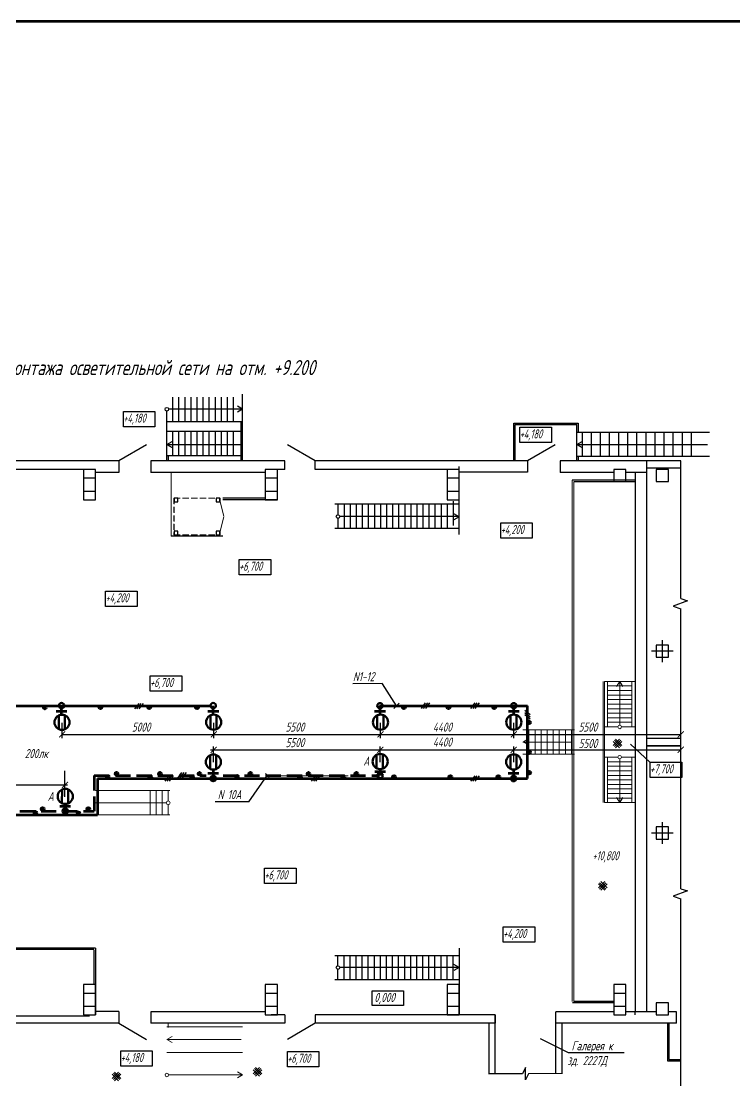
# Model space of a CAD drawing. Header units: inches. Extents: x -2146 to 222, y -883 to 3331.
# Drawn here: x -1244.8 to -1009.4, y 1329.2 to 1680.4 of the extents above; entities that cross this region are included whole.
import ezdxf
from ezdxf.enums import TextEntityAlignment as Align

# ---------------------------------------------------------------- set-up
doc = ezdxf.new("R2010")
doc.units = ezdxf.units.IN
doc.header["$MEASUREMENT"] = 0
for name, pattern in [('AUSGEZOGEN', [0]), ('gost5', [7, 5, -2, 0]), ('HIDDEN', [9.525, 6.35, -3.175])]:
    doc.linetypes.add(name, pattern=pattern)
for name, color, linetype in [('1', 7, 'AUSGEZOGEN'), ('osnovnoy shtamp', 7, 'Continuous'), ('TX', 7, 'Continuous'), ('блок', 7, 'Continuous'), ('НОВЫЙ', 7, 'Continuous'), ('орудован', 7, 'Continuous'), ('текст', 7, 'Continuous')]:
    doc.layers.add(name, color=color, linetype=linetype)
for name, color, linetype, lineweight in [('кабель', 1, 'Continuous', 60), ('лампа', 6, 'Continuous', 50), ('основной', 7, 'Continuous', 30), ('размеры', 82, 'Continuous', 25), ('строит', 7, 'Continuous', 30), ('Строительный', 7, 'Continuous', 25), ('Схема распред. сети', 9, 'Continuous', 25)]:
    doc.layers.add(name, color=color, linetype=linetype, lineweight=lineweight)
doc.styles.add('Simplex', font='simplex.shx', dxfattribs={"width": 0.7, "oblique": 15})
doc.linetypes.add('ограждение1', pattern='A,6.35,-2.54,[133,ltypeshp.shx,S=2.54,R=0,X=-2.54,Y=0],-2.54,25.4', length=36.83)

# ---------------------------------------------------------------- blocks, each defined once
blk = doc.blocks.new('A$C22994256')
at = {"layer": 'TX', "color": 5, "linetype": 'ByBlock'}
for p, q in [((-1.93, 2.68), (-6.65, 0.95)), ((-6.65, 0.95), (-4.08, 0.07)), ((-4.08, 3.42), (-1.93, 2.68))]:
    blk.add_line(p, q, dxfattribs=at)
blk = doc.blocks.new('A$C4ED054CB')
at = {"layer": '1', "color": 3}
for p, q in [((0, 0), (1.2, 0)), ((0, -1.2), (0, 0)), ((1.2, 0), (1.2, -1.2)), ((1.2, -1.2), (0, -1.2))]:
    blk.add_line(p, q, dxfattribs=at)

msp = doc.modelspace()

# ---------------------------------------------------------------- linework, layer by layer
at = {"color": 0, "lineweight": 60}
msp.add_line((-1528.01, 1680.41), (-712.01, 1680.41), dxfattribs=at)
at = {"linetype": 'Continuous'}
msp.add_line((-1125.63, 1461.83), (-1135.35, 1461.8), dxfattribs=at)
for p, q in [((-1121.01, 1454.56), (-1125.65, 1461.81)), ((-1169.74, 1422.85), (-1163.62, 1431.56)), ((-1169.74, 1422.84), (-1180.85, 1422.86))]:
    msp.add_line(p, q)
at = {"lineweight": 60}
for p, q in [((-1231.51, 1451.63), (-1231.51, 1454.54)), ((-1181.43, 1451.63), (-1181.43, 1454.52)), ((-1126.44, 1451.63), (-1126.44, 1454.53)), ((-1082.31, 1451.63), (-1082.31, 1454.54)), ((-1233.27, 1452.75), (-1229.73, 1452.75)), ((-1183.2, 1452.75), (-1179.66, 1452.75)), ((-1128.21, 1452.75), (-1124.67, 1452.75)), ((-1084.08, 1452.75), (-1080.54, 1452.75)), ((-1181.45, 1433.42), (-1181.45, 1430.52)), ((-1126.4, 1433.62), (-1126.4, 1431.56)), ((-1082.37, 1433.42), (-1082.37, 1430.51)), ((-1183.22, 1432.3), (-1179.68, 1432.3)), ((-1128.15, 1432.87), (-1124.61, 1432.87)), ((-1084.14, 1432.3), (-1080.6, 1432.3)), ((-1232.04, 1421.41), (-1228.51, 1421.41)), ((-1230.28, 1422.12), (-1230.28, 1419.8))]:
    msp.add_line(p, q, dxfattribs=at)
at = {"lineweight": 30}
for p, q in [((-1121.89, 1453.67), (-1120.14, 1455.38)), ((-1163.05, 1430.92), (-1164.18, 1432.2))]:
    msp.add_line(p, q, dxfattribs=at)
at = {"color": 6, "lineweight": 50}
for p, q in [((-1232.41, 1451.31), (-1232.42, 1446.86)), ((-1230.4, 1451.38), (-1230.4, 1446.79)), ((-1182.38, 1451.33), (-1182.39, 1446.88)), ((-1180.38, 1451.4), (-1180.38, 1446.81)), ((-1127.34, 1451.32), (-1127.34, 1446.88)), ((-1125.33, 1451.4), (-1125.33, 1446.8)), ((-1083.39, 1451.36), (-1083.39, 1446.92)), ((-1081.38, 1451.44), (-1081.38, 1446.84)), ((-1182.49, 1438.2), (-1182.49, 1433.75)), ((-1180.48, 1438.27), (-1180.48, 1433.68)), ((-1127.58, 1438.35), (-1127.58, 1433.91)), ((-1125.46, 1438.43), (-1125.46, 1433.83)), ((-1083.43, 1438.22), (-1083.43, 1433.77)), ((-1081.42, 1438.29), (-1081.42, 1433.7)), ((-1231.34, 1426.86), (-1231.35, 1422.41)), ((-1229.33, 1426.93), (-1229.33, 1422.34))]:
    msp.add_line(p, q, dxfattribs=at)
at = {"color": 0}
for p, q in [((-1231.28, 1443.79), (-1231.28, 1448.9)), ((-1181.28, 1443.79), (-1181.28, 1448.9)), ((-1126.28, 1443.79), (-1126.28, 1448.9)), ((-1082.28, 1443.79), (-1082.28, 1448.9)), ((-1231.53, 1445.08), (-1076.39, 1445.08)), ((-1182.4, 1445.08), (-1027.26, 1445.08)), ((-1181.34, 1435.97), (-1181.34, 1441.09)), ((-1126.34, 1435.97), (-1126.34, 1441.09)), ((-1082.34, 1435.97), (-1082.34, 1441.09)), ((-1037.38, 1435.87), (-1043.8, 1441.85)), ((-1182.4, 1440), (-1027.26, 1440)), ((-1230.38, 1424.44), (-1230.38, 1433.09)), ((-1402.42, 1428.44), (-1229.48, 1428.44))]:
    msp.add_line(p, q, dxfattribs=at)
at = {"ltscale": 100}
for p, q in [((-1047.39, 1443.55), (-1049.49, 1441.45)), ((-1047.39, 1440.69), (-1049.49, 1442.79)), ((-1047.01, 1443.17), (-1049.11, 1441.07)), ((-1047.01, 1441.07), (-1049.11, 1443.17)), ((-1046.63, 1441.45), (-1048.72, 1443.55)), ((-1046.63, 1442.79), (-1048.72, 1440.69)), ((-1052.28, 1396.52), (-1054.37, 1394.43)), ((-1052.28, 1393.66), (-1054.37, 1395.76)), ((-1051.9, 1396.14), (-1053.99, 1394.04)), ((-1051.9, 1394.04), (-1053.99, 1396.14)), ((-1051.51, 1394.43), (-1053.61, 1396.52)), ((-1051.51, 1395.76), (-1053.61, 1393.66)), ((-1166.14, 1335.2), (-1168.24, 1333.1)), ((-1165.76, 1334.81), (-1167.86, 1332.72)), ((-1165.76, 1332.72), (-1167.86, 1334.81)), ((-1165.38, 1333.1), (-1167.48, 1335.2)), ((-1212.68, 1333.67), (-1214.78, 1331.57)), ((-1212.68, 1330.81), (-1214.78, 1332.91)), ((-1212.3, 1333.29), (-1214.4, 1331.19)), ((-1212.3, 1331.19), (-1214.4, 1333.29)), ((-1211.92, 1331.57), (-1214.02, 1333.67)), ((-1211.92, 1332.91), (-1214.02, 1330.81)), ((-1166.14, 1332.34), (-1168.24, 1334.43)), ((-1165.38, 1334.43), (-1167.48, 1332.34))]:
    msp.add_line(p, q, dxfattribs=at)
at = {"linetype": 'gost5', "lineweight": 60}
for p, q in [((-1220.74, 1431.56), (-1183.78, 1431.56)), ((-1220.74, 1431.56), (-1220.74, 1419.8)), ((-1178.17, 1431.56), (-1126.58, 1431.56)), ((-1287.22, 1419.8), (-1220.74, 1419.8))]:
    msp.add_line(p, q, dxfattribs=at)
at = {"color": 5, "lineweight": 9}
msp.add_line((-1162.51, 1431.46), (-1136.97, 1431.46), dxfattribs=at)
at = {"ltscale": 0.2}
for p, q in [((-1220.34, 1374.56), (-1344.34, 1374.56)), ((-1220.84, 1374.06), (-1344.34, 1374.06))]:
    msp.add_line(p, q, dxfattribs=at)
at = {"ltscale": 3}
msp.add_line((-1220.8, 1374.04), (-1220.8, 1362.54), dxfattribs=at)
at = {"ltscale": 0.3}
msp.add_line((-1220.3, 1374.54), (-1220.3, 1352.54), dxfattribs=at)
at = {"color": 0, "ltscale": 100}
for p, q in [((-1220.3, 1362.54), (-1224.3, 1362.54)), ((-1224.3, 1362.54), (-1224.3, 1352.54)), ((-1224.3, 1359.72), (-1220.3, 1359.72)), ((-1220.3, 1352.54), (-1220.3, 1362.54)), ((-1224.3, 1355.37), (-1220.3, 1355.37)), ((-1224.3, 1352.54), (-1220.3, 1352.54)), ((-1212.6, 1353.64), (-1220.3, 1353.64)), ((-1212.6, 1353.64), (-1212.6, 1349.8)), ((-1164.3, 1353.54), (-1202, 1353.54)), ((-1202, 1353.54), (-1202, 1349.74))]:
    msp.add_line(p, q, dxfattribs=at)
at = {"color": 0, "lineweight": 20}
for p, q in [((-1196.36, 1348.31), (-1196.36, 1349.74)), ((-1171.76, 1348.63), (-1196.76, 1348.63)), ((-1196.76, 1344.36), (-1172.26, 1344.36)), ((-1171.76, 1340.09), (-1196.76, 1340.09))]:
    msp.add_line(p, q, dxfattribs=at)
at = {"color": 0, "lineweight": 20, "ltscale": 100}
msp.add_line((-1171.76, 1332.7), (-1196.16, 1332.7), dxfattribs=at)
at = {"color": 0, "lineweight": 50}
for centre in [(-1231.49, 1454.56), (-1181.46, 1454.56), (-1126.44, 1454.55), (-1082.31, 1454.55), (-1181.46, 1430.54), (-1126.43, 1431.53), (-1082.37, 1430.51), (-1230.28, 1419.8)]:
    msp.add_circle(centre, 0.891, dxfattribs=at)
at = {"layer": 'osnovnoy shtamp', "color": 0}
for q in [(-1173.49, 1553.39), (-1173.49, 1551.39)]:
    msp.add_line((-1171.76, 1552.39), q, dxfattribs=at)
at = {"layer": 'osnovnoy shtamp', "color": 0, "lineweight": 20}
for p, q in [((-1196.76, 1344.36), (-1195.03, 1345.36)), ((-1196.76, 1344.36), (-1195.03, 1343.36)), ((-1171.76, 1332.7), (-1173.49, 1333.7)), ((-1171.76, 1332.7), (-1173.49, 1331.7))]:
    msp.add_line(p, q, dxfattribs=at)
at = {"layer": 'osnovnoy shtamp', "color": 0}
msp.add_circle((-1196.76, 1552.39), 0.6, dxfattribs=at)
at = {"layer": 'osnovnoy shtamp', "color": 0, "lineweight": 20}
msp.add_circle((-1196.76, 1332.7), 0.6, dxfattribs=at)
at = {"layer": 'блок', "color": 0, "lineweight": 30}
for p, q in [((-1206.04, 1455.31), (-1207.43, 1453.49)), ((-1205.34, 1455.31), (-1206.73, 1453.49)), ((-1204.6, 1455.31), (-1205.99, 1453.49)), ((-1111.52, 1455.47), (-1112.91, 1453.65)), ((-1110.82, 1455.47), (-1112.21, 1453.65)), ((-1110.08, 1455.47), (-1111.47, 1453.65)), ((-1095.16, 1455.47), (-1096.55, 1453.65)), ((-1094.46, 1455.47), (-1095.85, 1453.65)), ((-1093.72, 1455.47), (-1095.11, 1453.65)), ((-1078.7, 1451.62), (-1076.88, 1450.23)), ((-1078.67, 1453.04), (-1076.86, 1451.65)), ((-1078.67, 1452.31), (-1076.86, 1450.92)), ((-1196.06, 1431.48), (-1197.45, 1429.67)), ((-1195.35, 1431.48), (-1196.74, 1429.67)), ((-1194.62, 1431.48), (-1196.01, 1429.67)), ((-1191.88, 1432.5), (-1193.27, 1430.69)), ((-1191.17, 1432.5), (-1192.56, 1430.69)), ((-1190.43, 1432.5), (-1191.82, 1430.69)), ((-1147.72, 1431.49), (-1149.11, 1429.67)), ((-1147.01, 1431.49), (-1148.4, 1429.67)), ((-1146.28, 1431.49), (-1147.67, 1429.67)), ((-1095.2, 1431.45), (-1096.59, 1429.64)), ((-1094.5, 1431.45), (-1095.88, 1429.64)), ((-1093.76, 1431.45), (-1095.15, 1429.64))]:
    msp.add_line(p, q, dxfattribs=at)
at = {"layer": 'кабель', "color": 0, "ltscale": 0.2}
for p, q in [((-1284.21, 1454.54), (-1182.25, 1454.54)), ((-1126.61, 1454.54), (-1077.8, 1454.54)), ((-1219.65, 1430.51), (-1077.77, 1430.51)), ((-1401.38, 1418.55), (-1219.65, 1418.55))]:
    msp.add_line(p, q, dxfattribs=at)
at = {"layer": 'кабель', "color": 0}
for p, q in [((-1077.8, 1430.51), (-1077.8, 1454.54)), ((-1219.65, 1430.51), (-1219.65, 1418.55))]:
    msp.add_line(p, q, dxfattribs=at)
at = {"layer": 'кабель', "color": 1}
for centre in [(-1237.02, 1453.94), (-1218.65, 1454.03), (-1202.58, 1454.03), (-1186.8, 1454.03), (-1118.56, 1454.03), (-1103.84, 1454.03), (-1088.77, 1454.03), (-1077.26, 1449.03), (-1077.26, 1439.17), (-1216.21, 1431.07), (-1213.34, 1432.11), (-1202.24, 1431.04), (-1199, 1432.09), (-1188.42, 1431.07), (-1186, 1432.09), (-1173.54, 1431.08), (-1169.22, 1432.09), (-1152.84, 1431.07), (-1150.04, 1432.09), (-1138.56, 1431.07), (-1134.27, 1432.09), (-1121.81, 1431.07), (-1103.23, 1431.07), (-1087.42, 1431.07), (-1077.21, 1432.45), (-1240.09, 1419.21), (-1237.73, 1420.49), (-1225.88, 1419.08), (-1222.67, 1420.45)]:
    msp.add_circle(centre, 0.5, dxfattribs=at)
at = {"layer": 'лампа', "color": 6}
for centre in [(-1231.34, 1449.08), (-1181.31, 1449.1), (-1126.26, 1449.1), (-1082.31, 1449.14), (-1181.41, 1435.97), (-1126.39, 1436.13), (-1082.35, 1436), (-1230.27, 1424.63)]:
    msp.add_circle(centre, 2.5, dxfattribs=at)
at = {"layer": 'НОВЫЙ', "color": 0}
for points in [[(-1211.1, 1551.65), (-1200.67, 1551.65), (-1200.67, 1546.6), (-1211.1, 1546.6)], [(-1080.31, 1546.43), (-1069.89, 1546.43), (-1069.89, 1541.38), (-1080.31, 1541.38)], [(-1086.61, 1514.87), (-1076.19, 1514.87), (-1076.19, 1509.81), (-1086.61, 1509.81)], [(-1172.88, 1502.76), (-1162.45, 1502.76), (-1162.45, 1497.71), (-1172.88, 1497.71)], [(-1216.98, 1492.35), (-1206.55, 1492.35), (-1206.55, 1487.3), (-1216.98, 1487.3)], [(-1202.26, 1464.39), (-1191.84, 1464.39), (-1191.84, 1459.34), (-1202.26, 1459.34)], [(-1037.34, 1435.91), (-1026.92, 1435.91), (-1026.92, 1430.85), (-1037.34, 1430.85)], [(-1164.53, 1400.92), (-1154.11, 1400.92), (-1154.11, 1395.87), (-1164.53, 1395.87)], [(-1085.77, 1381.58), (-1075.35, 1381.58), (-1075.35, 1376.52), (-1085.77, 1376.52)], [(-1129.03, 1360.47), (-1118.73, 1360.47), (-1118.73, 1355.64), (-1129.03, 1355.64)], [(-1211.97, 1340.66), (-1201.55, 1340.66), (-1201.55, 1335.61), (-1211.97, 1335.61)], [(-1157, 1340.39), (-1146.57, 1340.39), (-1146.57, 1335.34), (-1157, 1335.34)]]:
    msp.add_lwpolyline(points, close=True, dxfattribs=at)
at = {"layer": 'основной', "color": 0, "lineweight": 25, "ltscale": 100}
for p, q in [((-1171.76, 1552.39), (-1196.16, 1552.39)), ((-1140.3, 1364.04), (-1140.3, 1367.53)), ((-1160.3, 1362.54), (-1164.3, 1362.54)), ((-1164.3, 1359.72), (-1160.3, 1359.72)), ((-1100.3, 1352.54), (-1100.3, 1362.54)), ((-1045.3, 1362.54), (-1049.3, 1362.54)), ((-1049.3, 1362.54), (-1049.3, 1352.54)), ((-1049.3, 1359.72), (-1045.3, 1359.72)), ((-1045.3, 1352.54), (-1045.3, 1362.54)), ((-1035.3, 1356.54), (-1035.3, 1352.54)), ((-1147.8, 1352.54), (-1147.8, 1349.74)), ((-1049.3, 1355.37), (-1045.3, 1355.37)), ((-1049.3, 1352.54), (-1045.3, 1352.54)), ((-1042.3, 1352.54), (-1042.3, 1353.54)), ((-1212.6, 1349.74), (-1382.05, 1349.74)), ((-1222.3, 1352.14), (-1342.3, 1352.14))]:
    msp.add_line(p, q, dxfattribs=at)
at = {"layer": 'размеры', "color": 0}
for p, q in [((-1203.42, 1540.64), (-1212.59, 1535.34)), ((-1212.6, 1349.74), (-1203.42, 1344.44)), ((-1147.8, 1349.74), (-1156.98, 1344.44))]:
    msp.add_line(p, q, dxfattribs=at)
at = {"layer": 'размеры', "color": 0, "const_width": 0.3}
for points in [[(-1232.28, 1444.1), (-1230.28, 1446.1)], [(-1230.28, 1446.1), (-1232.28, 1444.1)], [(-1182.28, 1444.1), (-1180.28, 1446.1)], [(-1180.28, 1446.1), (-1182.28, 1444.1)], [(-1127.28, 1444.1), (-1125.28, 1446.1)], [(-1125.28, 1446.1), (-1127.28, 1444.1)], [(-1083.28, 1444.1), (-1081.28, 1446.1)], [(-1081.28, 1446.1), (-1083.28, 1444.1)], [(-1028.22, 1444.08), (-1026.22, 1446.08)], [(-1026.22, 1446.08), (-1028.22, 1444.08)], [(-1182.34, 1439.01), (-1180.34, 1441.01)], [(-1180.34, 1441.01), (-1182.34, 1439.01)], [(-1127.34, 1439.01), (-1125.34, 1441.01)], [(-1125.34, 1441.01), (-1127.34, 1439.01)], [(-1083.34, 1439.01), (-1081.34, 1441.01)], [(-1081.34, 1441.01), (-1083.34, 1439.01)], [(-1028.22, 1439), (-1026.22, 1441)], [(-1026.22, 1441), (-1028.22, 1439)], [(-1231.35, 1427.45), (-1229.35, 1429.45)], [(-1229.35, 1429.45), (-1231.35, 1427.45)]]:
    msp.add_lwpolyline(points, dxfattribs=at)
at = {"layer": 'Строительный', "color": 0, "lineweight": -2, "ltscale": 0.3}
for p, q in [((-1194.76, 1548.32), (-1194.76, 1556.32)), ((-1192.76, 1548.32), (-1192.76, 1556.32)), ((-1190.76, 1548.32), (-1190.76, 1556.32)), ((-1188.76, 1548.32), (-1188.76, 1556.32)), ((-1186.76, 1548.32), (-1186.76, 1556.32)), ((-1184.76, 1548.32), (-1184.76, 1556.32)), ((-1182.76, 1548.32), (-1182.76, 1556.32)), ((-1180.76, 1548.32), (-1180.76, 1556.32)), ((-1178.76, 1548.32), (-1178.76, 1556.32)), ((-1176.76, 1548.32), (-1176.76, 1556.32)), ((-1174.76, 1548.32), (-1174.76, 1556.32)), ((-1171.76, 1535.34), (-1171.76, 1557.32)), ((-1196.76, 1535.34), (-1196.76, 1551.79)), ((-1196.76, 1548.32), (-1171.76, 1548.32)), ((-1171.76, 1545), (-1196.76, 1545)), ((-1194.76, 1537), (-1194.76, 1545)), ((-1192.76, 1537), (-1192.76, 1545)), ((-1190.76, 1537), (-1190.76, 1545)), ((-1188.76, 1537), (-1188.76, 1545)), ((-1186.76, 1537), (-1186.76, 1545)), ((-1184.76, 1537), (-1184.76, 1545)), ((-1182.76, 1537), (-1182.76, 1545)), ((-1180.76, 1537), (-1180.76, 1545)), ((-1178.76, 1537), (-1178.76, 1545)), ((-1176.76, 1537), (-1176.76, 1545)), ((-1174.76, 1537), (-1174.76, 1545)), ((-1171.78, 1537), (-1196.78, 1537)), ((-1100.3, 1511.04), (-1100.3, 1533.54)), ((-1042.37, 1528.48), (-1062.47, 1528.48)), ((-1160.3, 1522.54), (-1178.3, 1522.54)), ((-1160.3, 1522.54), (-1178.3, 1522.54)), ((-1178.3, 1510.51), (-1195.3, 1510.51)), ((-1178.8, 1510.51), (-1195.3, 1510.51)), ((-1049.3, 1356.98), (-1062.47, 1356.98))]:
    msp.add_line(p, q, dxfattribs=at)
at = {"layer": 'Строительный', "color": 0, "linetype": 'ограждение1', "ltscale": 3}
for p, q in [((-1172.26, 1535.34), (-1172.26, 1548.32)), ((-1082.29, 1535.37), (-1082.29, 1547.75)), ((-1082.29, 1547.75), (-1061.09, 1547.75)), ((-1061.09, 1547.75), (-1061.09, 1544.71)), ((-1042.37, 1528.98), (-1063.07, 1528.98)), ((-1164.3, 1523.04), (-1178.3, 1523.04)), ((-1049.3, 1356.48), (-1062.97, 1356.48)), ((-1031.55, 1349.74), (-1031.55, 1337.37)), ((-1031.55, 1337.37), (-1027.2, 1337.37))]:
    msp.add_line(p, q, dxfattribs=at)
at = {"layer": 'Строительный', "color": 0}
for p, q in [((-1081.89, 1547.35), (-1061.49, 1547.35)), ((-1081.89, 1535.37), (-1081.89, 1547.35)), ((-1061.49, 1535.34), (-1061.49, 1547.35)), ((-1017.79, 1544.71), (-1061.49, 1544.71)), ((-1059.79, 1544.71), (-1059.79, 1536.81)), ((-1056.79, 1544.71), (-1056.79, 1536.81)), ((-1053.79, 1544.71), (-1053.79, 1536.81)), ((-1050.79, 1544.71), (-1050.79, 1536.81)), ((-1047.79, 1544.71), (-1047.79, 1536.81)), ((-1044.79, 1544.71), (-1044.79, 1536.81)), ((-1041.79, 1544.71), (-1041.79, 1536.81)), ((-1038.79, 1544.71), (-1038.79, 1536.81)), ((-1035.79, 1544.71), (-1035.79, 1536.81)), ((-1032.79, 1544.71), (-1032.79, 1536.81)), ((-1029.79, 1544.71), (-1029.79, 1536.81)), ((-1026.79, 1544.71), (-1026.79, 1536.81)), ((-1023.79, 1544.71), (-1023.79, 1536.81)), ((-1196.76, 1540.73), (-1195.03, 1541.73)), ((-1196.76, 1540.73), (-1172.26, 1540.73)), ((-1196.76, 1540.73), (-1195.03, 1539.73)), ((-1147.8, 1535.34), (-1156.98, 1540.64)), ((-1068.61, 1540.64), (-1077.79, 1535.34)), ((-1061.49, 1540.74), (-1059.76, 1541.74)), ((-1061.49, 1540.74), (-1059.76, 1539.74)), ((-1212.59, 1535.36), (-1342.3, 1535.34)), ((-1212.59, 1535.36), (-1212.59, 1531.56)), ((-1157.8, 1535.36), (-1201.99, 1535.36)), ((-1201.99, 1535.36), (-1201.99, 1531.56)), ((-1196.36, 1536.78), (-1196.36, 1535.34)), ((-1077.79, 1535.37), (-1147.8, 1535.36)), ((-1077.79, 1535.37), (-1077.79, 1531.57)), ((-1067, 1535.34), (-1067, 1531.54)), ((-1017.79, 1536.81), (-1061.49, 1536.81)), ((-1061.09, 1536.81), (-1061.09, 1535.34)), ((-1027.2, 1489.89), (-1027.2, 1535.34)), ((-1220.3, 1532.54), (-1224.3, 1532.54)), ((-1224.3, 1532.54), (-1224.3, 1522.54)), ((-1220.3, 1522.54), (-1220.3, 1532.54)), ((-1212.59, 1531.56), (-1220.3, 1531.56)), ((-1164.3, 1531.56), (-1201.99, 1531.56)), ((-1160.3, 1532.54), (-1164.3, 1532.54)), ((-1164.3, 1532.54), (-1164.3, 1522.54)), ((-1157.8, 1532.54), (-1162.3, 1532.54)), ((-1160.3, 1522.54), (-1160.3, 1532.54)), ((-1100.3, 1532.54), (-1147.8, 1532.54)), ((-1100.3, 1532.54), (-1104.3, 1532.54)), ((-1104.3, 1532.54), (-1104.3, 1522.54)), ((-1100.3, 1532.54), (-1104.3, 1532.54)), ((-1100.3, 1522.54), (-1100.3, 1532.54)), ((-1077.79, 1531.57), (-1100.3, 1531.57)), ((-1045.3, 1532.54), (-1049.3, 1532.54)), ((-1049.3, 1532.54), (-1049.3, 1528.48)), ((-1045.3, 1528.48), (-1045.3, 1532.54)), ((-1031.3, 1532.54), (-1035.3, 1532.54)), ((-1035.3, 1532.54), (-1035.3, 1528.54)), ((-1031.3, 1528.54), (-1031.3, 1532.54)), ((-1224.3, 1529.72), (-1220.3, 1529.72)), ((-1164.3, 1529.72), (-1160.3, 1529.72)), ((-1104.3, 1529.72), (-1100.3, 1529.72)), ((-1035.3, 1528.54), (-1031.3, 1528.54)), ((-1224.3, 1525.37), (-1220.3, 1525.37)), ((-1164.3, 1525.37), (-1160.3, 1525.37)), ((-1104.3, 1525.37), (-1100.3, 1525.37)), ((-1224.3, 1522.54), (-1220.3, 1522.54)), ((-1164.3, 1522.54), (-1160.3, 1522.54)), ((-1104.3, 1522.54), (-1100.3, 1522.54)), ((-1100.36, 1516.91), (-1102.09, 1517.91)), ((-1100.36, 1516.91), (-1102.09, 1515.91)), ((-1027.2, 1394.15), (-1027.2, 1486.55)), ((-1033.28, 1468.96), (-1033.28, 1476.13)), ((-1029.69, 1472.54), (-1036.86, 1472.54)), ((-1033.28, 1408.96), (-1033.28, 1416.13)), ((-1029.69, 1412.54), (-1036.86, 1412.54)), ((-1027.2, 1329.15), (-1027.2, 1390.8)), ((-1100.3, 1368.13), (-1102.03, 1369.13)), ((-1100.3, 1368.13), (-1102.03, 1367.13)), ((-1031.15, 1349.74), (-1031.15, 1337.77)), ((-1064.31, 1340.02), (-1073.48, 1344.62)), ((-1045.87, 1340.01), (-1064.31, 1340.02)), ((-1031.15, 1337.77), (-1027.2, 1337.77))]:
    msp.add_line(p, q, dxfattribs=at)
at = {"layer": 'Строительный', "color": 0, "ltscale": 100}
for p, q in [((-1061.49, 1540.74), (-1018.39, 1540.74)), ((-1157.8, 1532.54), (-1157.8, 1535.36)), ((-1147.8, 1532.54), (-1147.8, 1535.36)), ((-1027.2, 1535.34), (-1067, 1535.34)), ((-1038.4, 1353.54), (-1038.4, 1535.34)), ((-1049.3, 1531.54), (-1067, 1531.54)), ((-1038.3, 1531.54), (-1045.3, 1531.54)), ((-1042.2, 1353.54), (-1042.2, 1531.54)), ((-1027.2, 1532.94), (-1038.3, 1532.94)), ((-1100.3, 1521.04), (-1141.3, 1521.04)), ((-1140.3, 1521.04), (-1140.3, 1517.56)), ((-1138.3, 1521.04), (-1138.3, 1513.04)), ((-1136.3, 1521.04), (-1136.3, 1513.04)), ((-1134.3, 1521.04), (-1134.3, 1513.04)), ((-1132.3, 1521.04), (-1132.3, 1513.04)), ((-1130.3, 1521.04), (-1130.3, 1513.04)), ((-1128.3, 1521.04), (-1128.3, 1513.04)), ((-1126.3, 1521.04), (-1126.3, 1513.04)), ((-1124.3, 1521.04), (-1124.3, 1513.04)), ((-1122.3, 1521.04), (-1122.3, 1513.04)), ((-1120.3, 1521.04), (-1120.3, 1513.04)), ((-1118.3, 1521.04), (-1118.3, 1513.04)), ((-1116.3, 1521.04), (-1116.3, 1513.04)), ((-1114.3, 1521.04), (-1114.3, 1513.04)), ((-1112.3, 1521.04), (-1112.3, 1513.04)), ((-1110.3, 1521.04), (-1110.3, 1513.04)), ((-1108.3, 1521.04), (-1108.3, 1513.04)), ((-1106.3, 1521.04), (-1106.3, 1513.04)), ((-1104.3, 1521.04), (-1104.3, 1513.04)), ((-1102.3, 1522.04), (-1102.3, 1514.04)), ((-1140.3, 1516.36), (-1140.3, 1513.04)), ((-1100.3, 1516.96), (-1139.7, 1516.96)), ((-1100.3, 1513.04), (-1141.3, 1513.04)), ((-1031.3, 1474.54), (-1035.3, 1474.54)), ((-1035.3, 1474.54), (-1035.3, 1470.54)), ((-1031.3, 1470.54), (-1031.3, 1474.54)), ((-1035.3, 1470.54), (-1031.3, 1470.54)), ((-1038.4, 1443.79), (-1027.2, 1443.79)), ((-1027.2, 1441.29), (-1038.4, 1441.29)), ((-1038.3, 1441.29), (-1027.2, 1441.29)), ((-1031.3, 1414.54), (-1035.3, 1414.54)), ((-1035.3, 1414.54), (-1035.3, 1410.54)), ((-1031.3, 1410.54), (-1031.3, 1414.54)), ((-1035.3, 1410.54), (-1031.3, 1410.54)), ((-1100.3, 1372.04), (-1141.3, 1372.04)), ((-1140.3, 1368.73), (-1140.3, 1372.04)), ((-1138.3, 1364.04), (-1138.3, 1372.04)), ((-1136.3, 1364.04), (-1136.3, 1372.04)), ((-1134.3, 1364.04), (-1134.3, 1372.04)), ((-1132.3, 1364.04), (-1132.3, 1372.04)), ((-1130.3, 1364.04), (-1130.3, 1372.04)), ((-1128.3, 1364.04), (-1128.3, 1372.04)), ((-1126.3, 1364.04), (-1126.3, 1372.04)), ((-1124.3, 1364.04), (-1124.3, 1372.04)), ((-1122.3, 1364.04), (-1122.3, 1372.04)), ((-1120.3, 1364.04), (-1120.3, 1372.04)), ((-1118.3, 1364.04), (-1118.3, 1372.04)), ((-1116.3, 1364.04), (-1116.3, 1372.04)), ((-1114.3, 1364.04), (-1114.3, 1372.04)), ((-1112.3, 1364.04), (-1112.3, 1372.04)), ((-1110.3, 1364.04), (-1110.3, 1372.04)), ((-1108.3, 1364.04), (-1108.3, 1372.04)), ((-1106.3, 1364.04), (-1106.3, 1372.04)), ((-1104.3, 1364.04), (-1104.3, 1372.04)), ((-1102.3, 1364.04), (-1102.3, 1372.04)), ((-1100.3, 1368.13), (-1139.7, 1368.13)), ((-1100.3, 1364.04), (-1141.3, 1364.04)), ((-1164.3, 1362.54), (-1164.3, 1352.54)), ((-1160.3, 1352.54), (-1160.3, 1362.54)), ((-1100.3, 1362.54), (-1104.3, 1362.54)), ((-1104.3, 1362.54), (-1104.3, 1352.54)), ((-1104.3, 1359.72), (-1100.3, 1359.72)), ((-1031.3, 1356.54), (-1035.3, 1356.54)), ((-1031.3, 1352.54), (-1031.3, 1356.54)), ((-1164.3, 1355.37), (-1160.3, 1355.37)), ((-1164.3, 1352.54), (-1160.3, 1352.54)), ((-1160.3, 1352.54), (-1162.3, 1352.54)), ((-1157.8, 1352.54), (-1160.3, 1352.54)), ((-1157.8, 1352.54), (-1157.8, 1349.74)), ((-1088.5, 1352.54), (-1147.8, 1352.54)), ((-1104.3, 1355.37), (-1100.3, 1355.37)), ((-1104.3, 1352.54), (-1100.3, 1352.54)), ((-1088.5, 1352.54), (-1088.5, 1349.74)), ((-1088.5, 1333.08), (-1088.5, 1352.54)), ((-1049.3, 1353.54), (-1068.45, 1353.54)), ((-1068.45, 1333.15), (-1068.45, 1353.54)), ((-1035.3, 1353.54), (-1045.3, 1353.54)), ((-1035.3, 1352.54), (-1031.3, 1352.54)), ((-1028.6, 1353.54), (-1031.3, 1353.54)), ((-1028.6, 1349.74), (-1028.6, 1353.54)), ((-1157.8, 1349.74), (-1202, 1349.74)), ((-1088.5, 1349.74), (-1147.8, 1349.74)), ((-1090.5, 1349.74), (-1090.5, 1333.07)), ((-1028.6, 1349.74), (-1068.44, 1349.74)), ((-1066.44, 1349.74), (-1068.44, 1349.74)), ((-1066.44, 1349.74), (-1066.44, 1333.07)), ((-1078.45, 1335.12), (-1079.44, 1333.11)), ((-1078.43, 1331.12), (-1078.45, 1335.12)), ((-1079.44, 1333.11), (-1090.62, 1333.07)), ((-1077.44, 1333.12), (-1078.43, 1331.12)), ((-1066.62, 1333.15), (-1077.44, 1333.12))]:
    msp.add_line(p, q, dxfattribs=at)
at = {"layer": 'Строительный', "color": 0, "lineweight": 25}
msp.add_line((-1220.3, 1532.54), (-1342.3, 1532.54), dxfattribs=at)
at = {"layer": 'Строительный', "color": 0, "lineweight": 15, "ltscale": 0.3}
for p, q in [((-1195.3, 1510.54), (-1195.3, 1531.54)), ((-1063.07, 1528.98), (-1063.07, 1356.98)), ((-1062.47, 1528.48), (-1062.47, 1356.98))]:
    msp.add_line(p, q, dxfattribs=at)
at = {"layer": 'Строительный', "color": 0, "linetype": 'HIDDEN', "lineweight": 9, "ltscale": 0.3}
for p, q in [((-1194.4, 1523.09), (-1179.2, 1523.09)), ((-1194.4, 1523.09), (-1194.4, 1510.89)), ((-1194.4, 1523.09), (-1179.2, 1523.09)), ((-1194.4, 1523.09), (-1194.4, 1510.89)), ((-1194.3, 1522.99), (-1179.3, 1522.99)), ((-1194.3, 1522.99), (-1194.3, 1510.99)), ((-1194.3, 1522.99), (-1179.3, 1522.99)), ((-1194.3, 1522.99), (-1194.3, 1510.99)), ((-1179.3, 1522.99), (-1179.3, 1521.79)), ((-1179.3, 1522.99), (-1179.3, 1521.79)), ((-1179.2, 1523.09), (-1179.2, 1521.79)), ((-1179.2, 1523.09), (-1179.2, 1521.79)), ((-1194.4, 1510.89), (-1179.2, 1510.89)), ((-1194.4, 1510.89), (-1179.2, 1510.89)), ((-1194.3, 1510.99), (-1179.3, 1510.99)), ((-1194.3, 1510.99), (-1179.3, 1510.99)), ((-1179.3, 1512.19), (-1179.3, 1510.99)), ((-1179.3, 1512.19), (-1179.3, 1510.99)), ((-1179.2, 1512.19), (-1179.2, 1510.89)), ((-1179.2, 1512.19), (-1179.2, 1510.89))]:
    msp.add_line(p, q, dxfattribs=at)
at = {"layer": 'Строительный', "color": 0, "lineweight": 9}
for p, q in [((-1179.3, 1521.79), (-1179.2, 1521.79)), ((-1179.3, 1521.79), (-1179.2, 1521.79)), ((-1179.2, 1521.78), (-1177.95, 1517.15)), ((-1179.2, 1521.78), (-1177.95, 1517.15)), ((-1179.2, 1512.19), (-1177.95, 1516.83)), ((-1179.2, 1512.19), (-1177.95, 1516.83)), ((-1179.3, 1512.19), (-1179.2, 1512.19)), ((-1179.3, 1512.19), (-1179.2, 1512.19))]:
    msp.add_line(p, q, dxfattribs=at)
at = {"layer": 'Строительный', "color": 0, "linetype": 'ограждение1', "lineweight": 20, "ltscale": 3}
msp.add_line((-1052.87, 1422.57), (-1052.87, 1462.57), dxfattribs=at)
at = {"layer": 'Строительный', "color": 0, "lineweight": 20, "ltscale": 0.3}
for p, q in [((-1052.37, 1422.57), (-1052.37, 1462.57)), ((-1052.37, 1462.57), (-1042.37, 1462.57)), ((-1051.37, 1447.57), (-1051.37, 1462.57)), ((-1047.37, 1462.57), (-1048.37, 1460.84)), ((-1047.37, 1448.17), (-1047.37, 1462.57)), ((-1047.37, 1462.57), (-1046.37, 1460.84)), ((-1043.37, 1447.57), (-1043.37, 1462.57)), ((-1051.37, 1461.07), (-1043.37, 1461.07)), ((-1051.37, 1459.57), (-1043.37, 1459.57)), ((-1051.37, 1458.07), (-1043.37, 1458.07)), ((-1051.37, 1456.57), (-1043.37, 1456.57)), ((-1051.37, 1455.07), (-1043.37, 1455.07)), ((-1051.37, 1453.57), (-1043.37, 1453.57)), ((-1051.37, 1452.07), (-1043.37, 1452.07)), ((-1052.37, 1447.57), (-1047.97, 1447.57)), ((-1051.37, 1450.57), (-1043.37, 1450.57)), ((-1051.37, 1449.07), (-1043.37, 1449.07)), ((-1046.77, 1447.57), (-1042.37, 1447.57)), ((-1079.3, 1446.54), (-1062.3, 1446.54)), ((-1077.3, 1438.54), (-1077.3, 1446.54)), ((-1075.3, 1438.54), (-1075.3, 1446.54)), ((-1073.3, 1438.54), (-1073.3, 1446.54)), ((-1071.3, 1438.54), (-1071.3, 1446.54)), ((-1069.3, 1438.54), (-1069.3, 1446.54)), ((-1067.3, 1438.54), (-1067.3, 1446.54)), ((-1065.3, 1438.54), (-1065.3, 1446.54)), ((-1063.3, 1438.54), (-1063.3, 1446.54)), ((-1063.3, 1442.54), (-1079.3, 1442.54)), ((-1079.15, 1442.63), (-1077.42, 1443.63)), ((-1079.15, 1442.63), (-1077.42, 1441.63)), ((-1079.3, 1438.54), (-1062.3, 1438.54)), ((-1052.37, 1437.57), (-1047.97, 1437.57)), ((-1052.37, 1437.57), (-1047.97, 1437.57)), ((-1051.37, 1422.57), (-1051.37, 1437.57)), ((-1051.37, 1437.57), (-1051.37, 1422.57)), ((-1047.37, 1436.97), (-1047.37, 1422.57)), ((-1046.77, 1437.57), (-1042.37, 1437.57)), ((-1046.77, 1437.57), (-1042.37, 1437.57)), ((-1043.37, 1422.57), (-1043.37, 1437.57)), ((-1043.37, 1437.57), (-1043.37, 1422.57)), ((-1051.37, 1436.07), (-1043.37, 1436.07)), ((-1051.37, 1434.57), (-1043.37, 1434.57)), ((-1051.37, 1433.07), (-1043.37, 1433.07)), ((-1051.37, 1431.57), (-1043.37, 1431.57)), ((-1051.37, 1430.07), (-1043.37, 1430.07)), ((-1220.3, 1426.54), (-1195.8, 1426.54)), ((-1212.11, 1426.54), (-1195.8, 1426.54)), ((-1202.3, 1418.54), (-1202.3, 1426.54)), ((-1202.3, 1418.54), (-1202.3, 1426.54)), ((-1200.3, 1418.54), (-1200.3, 1426.54)), ((-1200.3, 1418.54), (-1200.3, 1426.54)), ((-1198.3, 1418.54), (-1198.3, 1426.54)), ((-1198.3, 1418.54), (-1198.3, 1426.54)), ((-1196.3, 1423.14), (-1196.3, 1426.54)), ((-1196.3, 1423.14), (-1196.3, 1426.54)), ((-1051.37, 1428.57), (-1043.37, 1428.57)), ((-1051.37, 1427.07), (-1043.37, 1427.07)), ((-1051.37, 1425.57), (-1043.37, 1425.57)), ((-1051.37, 1424.07), (-1043.37, 1424.07)), ((-1047.37, 1422.57), (-1048.37, 1424.31)), ((-1047.37, 1422.57), (-1046.37, 1424.31)), ((-1196.9, 1422.54), (-1220.3, 1422.54)), ((-1196.9, 1422.54), (-1208.3, 1422.54)), ((-1196.3, 1418.54), (-1196.3, 1421.94)), ((-1196.3, 1418.54), (-1196.3, 1421.94)), ((-1052.37, 1422.57), (-1042.37, 1422.57)), ((-1052.37, 1422.57), (-1042.37, 1422.57)), ((-1220.3, 1418.54), (-1195.8, 1418.54)), ((-1205, 1418.54), (-1195.8, 1418.54))]:
    msp.add_line(p, q, dxfattribs=at)
at = {"layer": 'Строительный', "color": 0, "lineweight": 25, "ltscale": 0.3}
msp.add_line((-1100.3, 1374.54), (-1100.3, 1352.54), dxfattribs=at)
at = {"layer": 'Строительный', "color": 0}
for centre in [(-1140.3, 1516.96), (-1140.3, 1368.13)]:
    msp.add_circle(centre, 0.6, dxfattribs=at)
at = {"layer": 'Строительный', "color": 0, "lineweight": 20, "ltscale": 0.3}
for centre in [(-1047.37, 1447.57), (-1047.37, 1437.57), (-1196.3, 1422.54), (-1196.3, 1422.54)]:
    msp.add_circle(centre, 0.6, dxfattribs=at)

# ---------------------------------------------------------------- block references
at = {"layer": 'Строительный', "color": 0, "lineweight": 9, "xscale": -1, "rotation": 180}
for p in [(-1194.3, 1521.79), (-1194.3, 1521.79), (-1180.5, 1521.79), (-1180.5, 1521.79), (-1194.3, 1510.99), (-1194.3, 1510.99), (-1180.5, 1510.99), (-1180.5, 1510.99)]:
    msp.add_blockref('A$C4ED054CB', p, dxfattribs=at)
at = {"layer": 'Строительный', "color": 0}
for p in [(-1023.12, 1486.48), (-1023.12, 1390.73)]:
    msp.add_blockref('A$C22994256', p, dxfattribs=at)

# ---------------------------------------------------------------- texts
at = {"lineweight": 20, "style": 'Simplex', "oblique": 15, "width": 0.7}
for s, p in [('N1-12', (-1135.38, 1462.63)), ('N 10А', (-1179.98, 1423.72))]:
    msp.add_text(s, height=3, dxfattribs=at).set_placement(p)
at = {"layer": 'орудован', "color": 0, "linetype": 'Continuous', "lineweight": 20, "style": 'Simplex', "oblique": 15}
for s, width, p in [('+4,180', 0.6, (-1211.16, 1547.97)), ('+4,180', 0.6, (-1080.38, 1542.75)), ('+4,200', 0.6, (-1086.67, 1511.18)), ('+6,700', 0.6, (-1172.94, 1499.08)), ('+4,200', 0.6, (-1217.04, 1488.67)), ('+6,700', 0.6, (-1202.33, 1460.71)), ('+7,700', 0.6, (-1037.41, 1432.22)), ('+10,800', 0.6, (-1056.38, 1403.54)), ('+6,700', 0.6, (-1164.6, 1397.24)), ('+4,200', 0.6, (-1085.84, 1377.89)), ('0,000', 0.7, (-1128.3, 1356.79)), ('+4,180', 0.6, (-1212.03, 1336.98)), ('+6,700', 0.6, (-1157.06, 1336.71))]:
    msp.add_text(s, height=3, dxfattribs=dict(at, width=width)).set_placement(p)
at = {"layer": 'размеры', "color": 0, "lineweight": 20, "style": 'Simplex', "oblique": 15, "width": 0.7}
for s, p in [('5000', (-1208.29, 1446)), ('5500', (-1157.6, 1446)), ('4400', (-1109.02, 1446)), ('5500', (-1060.94, 1446)), ('5500', (-1157.6, 1440.87)), ('4400', (-1109.02, 1441.06)), ('5500', (-1060.94, 1440.58))]:
    msp.add_text(s, height=3, dxfattribs=at).set_placement(p)
at = {"layer": 'строит', "lineweight": 35, "style": 'Simplex', "oblique": 15, "width": 0.7}
msp.add_text('Исполнительная схема монтажа осветительной сети на отм. +9.200 ', height=5, dxfattribs=at).set_placement((-1304.25, 1563.64))
at = {"layer": 'Строительный', "color": 0, "lineweight": 20, "style": 'Simplex', "oblique": 15, "width": 0.7}
for s, p in [('Галерея к', (-1063.25, 1340.82)), (' зд. 2227Д', (-1066.05, 1335.94))]:
    msp.add_text(s, height=3, dxfattribs=at).set_placement(p)
at = {"layer": 'Схема распред. сети', "color": 0, "lineweight": 20, "style": 'Simplex', "oblique": 15, "width": 0.7}
msp.add_text('200лк', height=3, dxfattribs=at).set_placement((-1243.63, 1437.26))
at = {"layer": 'текст', "color": 3, "lineweight": 40, "style": 'Simplex', "oblique": 15, "width": 0.7}
for p in [(-1130.96, 1434.77), (-1235.09, 1423.13)]:
    msp.add_text('А', height=3, dxfattribs=at).set_placement(p, align=Align.CENTER)

doc.saveas('drawing.dxf')
